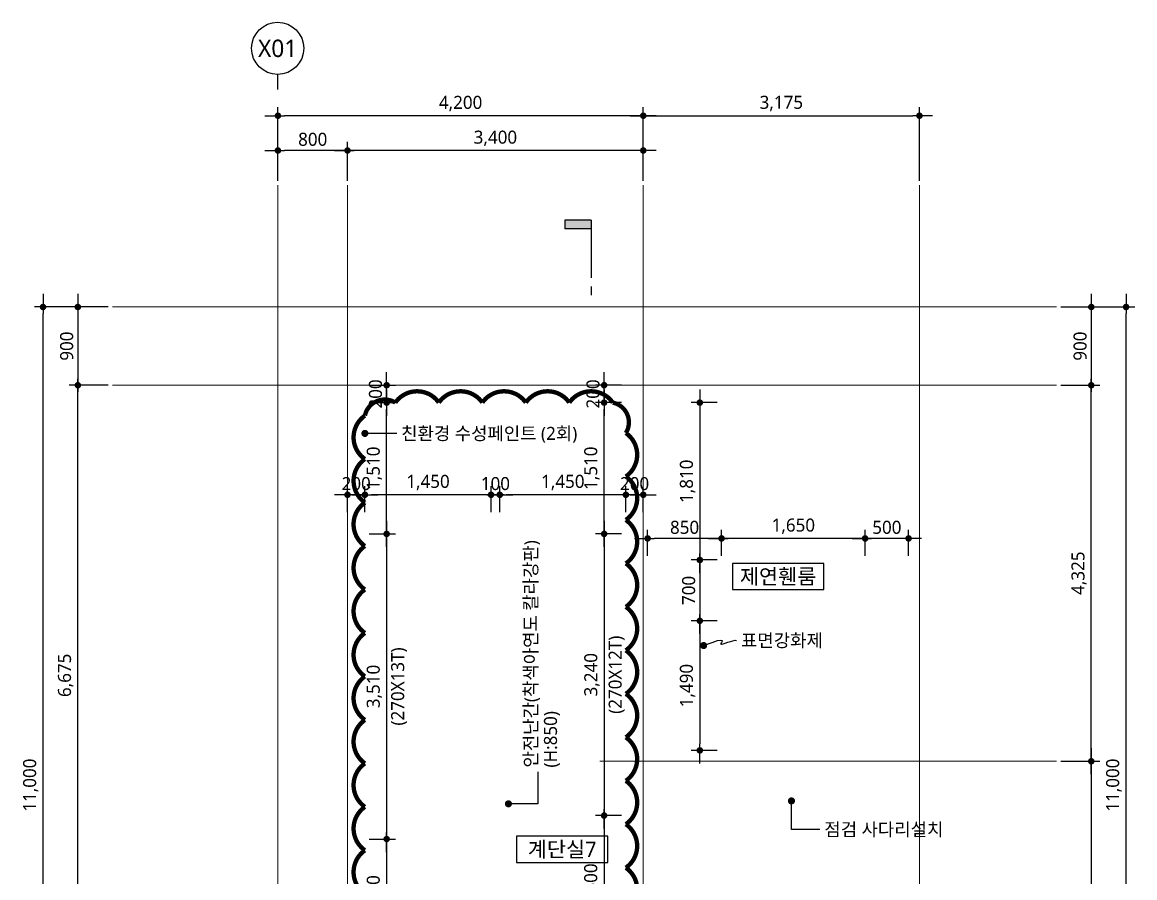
# Model space of a CAD drawing. Header units: millimetres. Extents: x 1467181 to 1850972, y 836037 to 895281.
# Drawn here: x 1552517 to 1565306, y 883404 to 893244 of the extents above; entities that cross this region are included whole.
import ezdxf
from ezdxf.enums import TextEntityAlignment as Align

# ---------------------------------------------------------------- set-up
doc = ezdxf.new("R2010")
doc.units = ezdxf.units.MM
doc.header["$MEASUREMENT"] = 0
doc.linetypes.add('CEN', pattern=[62, 60, -1, 0, -1])
doc.layers.get('0').update_dxf_attribs({"linetype": 'CONTINUOUS'})
for name, color, linetype, lineweight in [('A-AXIS-BUBL', 7, 'CONTINUOUS', 25), ('A-CNTL', 1, 'CEN', 15), ('A-DIMS', 7, 'CONTINUOUS', 25), ('A-MKXS-LEAD', 7, 'CONTINUOUS', 25), ('A-MKXS-MAK1', 3, 'CONTINUOUS', 25), ('A-MKXS-TEXT1', 3, 'CONTINUOUS', 25), ('A-MKXS-TEXT2', 7, 'CONTINUOUS', 25), ('A-MKXX-NAME', 3, 'CONTINUOUS', 25), ('A-MKXX-SYMB', 7, 'CONTINUOUS', 25), ('A-XXXX-TXT2', 3, 'CONTINUOUS', 25), ('REV-202205', 20, 'CONTINUOUS', 25)]:
    doc.layers.add(name, color=color, linetype=linetype, lineweight=lineweight)
doc.styles.add('HY울릉도L', font='')
doc.styles.add('돋움체', font='')
doc.styles.add('맑은고딕', font='malgun.ttf')
doc.styles.get('HY울릉도L').set_extended_font_data('HYwulM')
doc.styles.get('돋움체').set_extended_font_data('DotumChe')
doc.dimstyles.new('CDIM', dxfattribs={"dimtxt": 3, "dimasz": 1.5, "dimexe": 2, "dimexo": 1, "dimgap": 1, "dimtad": 1, "dimdec": 0, "dimrnd": 0.5, "dimzin": 0, "dimdsep": 32, "dimlunit": 6, "dimtxsty": 'HY울릉도L', "dimblk1": '_CIDOT', "dimblk2": '_CIDOT', "dimsah": 1, "dimcen": 5.5, "dimclrd": 2, "dimclre": 2, "dimclrt": 7, "dimadec": 0, "dimazin": 0, "dimtfac": 1, "dimtdec": 0, "dimtix": 1, "dimtmove": 2, "dimatfit": 1, "dimldrblk": '_CIDOT', "dimfxl": 1, "dimtolj": 1, "dimtzin": 0, "dimlwd": -1, "dimarcsym": 0})

# ---------------------------------------------------------------- blocks, each defined once
blk = doc.blocks.new('CORE 7- 단면')
at = {"layer": 'A-MKXS-MAK1'}
blk.add_hatch(color=256, dxfattribs=at).paths.add_polyline_path([(22637, 12898), (22637, 12998), (22937, 12998), (22937, 12898)])
h = blk.add_hatch(color=256, dxfattribs=at)
h.paths.add_polyline_path([(22442, -7), (22690, 241, 0.414214), (22690, -254)])
h.paths.add_polyline_path([(22690, 241), (22937, 488), (22937, 343, 0.198912)])
h.paths.add_polyline_path([(22690, -254, 0.198912), (22937, -357), (22937, -502)])
for p, q in [((22637, 12998), (22637, 12898)), ((22937, 12998), (22637, 12998)), ((22937, 12998), (22937, 12335)), ((22937, 12898), (22637, 12898)), ((22937, 12235), (22937, 12135)), ((22937, 1166), (22937, 1066)), ((22937, 966), (22937, -502)), ((22937, 488), (22442, -7)), ((22937, -502), (22442, -7))]:
    blk.add_line(p, q, dxfattribs=at)
blk.add_circle((22937, -7), 350, dxfattribs=at)
at = {"layer": 'A-MKXS-TEXT2', "style": '돋움체'}
for s, height, p in [('A-547', 140, (23065, 0)), ('1', 150, (22793, -2))]:
    blk.add_text(s, height=height, rotation=90, dxfattribs=at).set_placement(p, align=Align.MIDDLE)
blk = doc.blocks.new('_CIDOT')
at = {"color": 0, "linetype": 'ByBlock'}
blk.add_line((2, 0), (-1, 0), dxfattribs=at)
at = {"color": 0, "linetype": 'ByBlock', "const_width": 0.5}
blk.add_lwpolyline([(-0.25, 0, 1), (0.25, 0, 1)], format="xyb", close=True, dxfattribs=at)
blk = doc.blocks.new('*D68')
at = {"layer": 'A-DIMS', "lineweight": -2, "transparency": 16777216}
for p, q in [((1556256, 891419), (1556256, 891869)), ((1559656, 891419), (1559656, 891869))]:
    blk.add_line(p, q, dxfattribs=at)
at = {"layer": 'A-DIMS', "transparency": 16777216}
blk.add_line((1559581, 891769), (1556331, 891769), dxfattribs=at)
at = {"layer": 'A-DIMS', "transparency": 16777216, "xscale": 75, "yscale": 75, "zscale": 75, "rotation": 180}
blk.add_blockref('_CIDOT', (1556256, 891769), dxfattribs=at)
at = {"layer": 'A-DIMS', "transparency": 16777216, "xscale": 75, "yscale": 75, "zscale": 75}
blk.add_blockref('_CIDOT', (1559656, 891769), dxfattribs=at)
at = {"layer": 'A-DIMS', "color": 3, "transparency": 16777216, "insert": (1557956, 891909), "char_height": 150, "attachment_point": 5, "style": '맑은고딕'}
blk.add_mtext('\\A1;3,400', dxfattribs=at)
blk = doc.blocks.new('*D69')
at = {"layer": 'A-DIMS', "lineweight": -2, "transparency": 16777216}
for p, q in [((1553506, 889069), (1553056, 889069)), ((1553506, 882394), (1553056, 882394))]:
    blk.add_line(p, q, dxfattribs=at)
at = {"layer": 'A-DIMS', "transparency": 16777216}
blk.add_line((1553156, 882469), (1553156, 888994), dxfattribs=at)
at = {"layer": 'A-DIMS', "transparency": 16777216, "xscale": 75, "yscale": 75, "zscale": 75}
for p, rotation in [((1553156, 889069), 90), ((1553156, 882394), 270)]:
    blk.add_blockref('_CIDOT', p, dxfattribs=dict(at, rotation=rotation))
at = {"layer": 'A-DIMS', "color": 3, "transparency": 16777216, "insert": (1553016, 885732), "char_height": 150, "attachment_point": 5, "rotation": 90, "style": '맑은고딕'}
blk.add_mtext('\\A1;6,675', dxfattribs=at)
blk = doc.blocks.new('*D70')
at = {"layer": 'A-DIMS', "lineweight": -2, "transparency": 16777216}
for p, q in [((1555456, 891419), (1555456, 891869)), ((1556256, 891419), (1556256, 891869))]:
    blk.add_line(p, q, dxfattribs=at)
at = {"layer": 'A-DIMS', "transparency": 16777216}
blk.add_line((1556181, 891769), (1555531, 891769), dxfattribs=at)
at = {"layer": 'A-DIMS', "transparency": 16777216, "xscale": 75, "yscale": 75, "zscale": 75, "rotation": 180}
blk.add_blockref('_CIDOT', (1555456, 891769), dxfattribs=at)
at = {"layer": 'A-DIMS', "transparency": 16777216, "xscale": 75, "yscale": 75, "zscale": 75}
blk.add_blockref('_CIDOT', (1556256, 891769), dxfattribs=at)
at = {"layer": 'A-DIMS', "color": 3, "transparency": 16777216, "insert": (1555856, 891897), "char_height": 150, "attachment_point": 5, "style": '맑은고딕'}
blk.add_mtext('\\A1;800', dxfattribs=at)
blk = doc.blocks.new('*D71')
at = {"layer": 'A-DIMS', "lineweight": -2, "transparency": 16777216}
for p, q in [((1555456, 891419), (1555456, 892269)), ((1559656, 891419), (1559656, 892269))]:
    blk.add_line(p, q, dxfattribs=at)
at = {"layer": 'A-DIMS', "transparency": 16777216}
blk.add_line((1559581, 892169), (1555531, 892169), dxfattribs=at)
at = {"layer": 'A-DIMS', "transparency": 16777216, "xscale": 75, "yscale": 75, "zscale": 75, "rotation": 180}
blk.add_blockref('_CIDOT', (1555456, 892169), dxfattribs=at)
at = {"layer": 'A-DIMS', "transparency": 16777216, "xscale": 75, "yscale": 75, "zscale": 75}
blk.add_blockref('_CIDOT', (1559656, 892169), dxfattribs=at)
at = {"layer": 'A-DIMS', "color": 3, "transparency": 16777216, "insert": (1557556, 892309), "char_height": 150, "attachment_point": 5, "style": '맑은고딕'}
blk.add_mtext('\\A1;4,200', dxfattribs=at)
blk = doc.blocks.new('*D72')
at = {"layer": 'A-DIMS', "lineweight": -2, "transparency": 16777216}
for p, q in [((1553506, 889969), (1552656, 889969)), ((1553506, 878969), (1552656, 878969))]:
    blk.add_line(p, q, dxfattribs=at)
at = {"layer": 'A-DIMS', "transparency": 16777216}
blk.add_line((1552756, 879044), (1552756, 889894), dxfattribs=at)
at = {"layer": 'A-DIMS', "transparency": 16777216, "xscale": 75, "yscale": 75, "zscale": 75}
for p, rotation in [((1552756, 889969), 90), ((1552756, 878969), 270)]:
    blk.add_blockref('_CIDOT', p, dxfattribs=dict(at, rotation=rotation))
at = {"layer": 'A-DIMS', "color": 3, "transparency": 16777216, "insert": (1552615, 884469), "char_height": 150, "attachment_point": 5, "rotation": 90, "style": '맑은고딕'}
blk.add_mtext('\\A1;11,000', dxfattribs=at)
blk = doc.blocks.new('*D73')
at = {"layer": 'A-DIMS', "lineweight": -2, "transparency": 16777216}
for p, q in [((1553506, 889969), (1553056, 889969)), ((1553506, 889069), (1553056, 889069))]:
    blk.add_line(p, q, dxfattribs=at)
at = {"layer": 'A-DIMS', "transparency": 16777216}
blk.add_line((1553156, 889894), (1553156, 889144), dxfattribs=at)
at = {"layer": 'A-DIMS', "transparency": 16777216, "xscale": 75, "yscale": 75, "zscale": 75}
for p, rotation in [((1553156, 889969), 90), ((1553156, 889069), 270)]:
    blk.add_blockref('_CIDOT', p, dxfattribs=dict(at, rotation=rotation))
at = {"layer": 'A-DIMS', "color": 3, "transparency": 16777216, "insert": (1553028, 889519), "char_height": 150, "attachment_point": 5, "rotation": 90, "style": '맑은고딕'}
blk.add_mtext('\\A1;900', dxfattribs=at)
blk = doc.blocks.new('*D157')
at = {"layer": 'A-DIMS', "lineweight": -2, "transparency": 16777216}
for p, q in [((1559656, 891419), (1559656, 892269)), ((1562831, 891419), (1562831, 892269))]:
    blk.add_line(p, q, dxfattribs=at)
at = {"layer": 'A-DIMS', "transparency": 16777216}
blk.add_line((1559731, 892169), (1562756, 892169), dxfattribs=at)
at = {"layer": 'A-DIMS', "transparency": 16777216, "xscale": 75, "yscale": 75, "zscale": 75, "rotation": 180}
blk.add_blockref('_CIDOT', (1559656, 892169), dxfattribs=at)
at = {"layer": 'A-DIMS', "transparency": 16777216, "xscale": 75, "yscale": 75, "zscale": 75}
blk.add_blockref('_CIDOT', (1562831, 892169), dxfattribs=at)
at = {"layer": 'A-DIMS', "color": 3, "transparency": 16777216, "insert": (1561243, 892310), "char_height": 150, "attachment_point": 5, "style": '맑은고딕'}
blk.add_mtext('\\A1;3,175', dxfattribs=at)
blk = doc.blocks.new('*D158')
at = {"layer": 'A-DIMS', "lineweight": -2, "transparency": 16777216}
for p, q in [((1564456, 889069), (1564906, 889069)), ((1564456, 884744), (1564906, 884744))]:
    blk.add_line(p, q, dxfattribs=at)
at = {"layer": 'A-DIMS', "transparency": 16777216}
blk.add_line((1564806, 884819), (1564806, 888994), dxfattribs=at)
at = {"layer": 'A-DIMS', "transparency": 16777216, "xscale": 75, "yscale": 75, "zscale": 75}
for p, rotation in [((1564806, 889069), 90), ((1564806, 884744), 270)]:
    blk.add_blockref('_CIDOT', p, dxfattribs=dict(at, rotation=rotation))
at = {"layer": 'A-DIMS', "color": 3, "transparency": 16777216, "insert": (1564666, 886907), "char_height": 150, "attachment_point": 5, "rotation": 90, "style": '맑은고딕'}
blk.add_mtext('\\A1;4,325', dxfattribs=at)
blk = doc.blocks.new('*D159')
at = {"layer": 'A-DIMS', "lineweight": -2, "transparency": 16777216}
for p, q in [((1564456, 889969), (1565306, 889969)), ((1564456, 878969), (1565306, 878969))]:
    blk.add_line(p, q, dxfattribs=at)
at = {"layer": 'A-DIMS', "transparency": 16777216}
blk.add_line((1565206, 879044), (1565206, 889894), dxfattribs=at)
at = {"layer": 'A-DIMS', "transparency": 16777216, "xscale": 75, "yscale": 75, "zscale": 75}
for p, rotation in [((1565206, 889969), 90), ((1565206, 878969), 270)]:
    blk.add_blockref('_CIDOT', p, dxfattribs=dict(at, rotation=rotation))
at = {"layer": 'A-DIMS', "color": 3, "transparency": 16777216, "insert": (1565065, 884469), "char_height": 150, "attachment_point": 5, "rotation": 90, "style": '맑은고딕'}
blk.add_mtext('\\A1;11,000', dxfattribs=at)
blk = doc.blocks.new('*D160')
at = {"layer": 'A-DIMS', "lineweight": -2, "transparency": 16777216}
for p, q in [((1564456, 889969), (1564906, 889969)), ((1564456, 889069), (1564906, 889069))]:
    blk.add_line(p, q, dxfattribs=at)
at = {"layer": 'A-DIMS', "transparency": 16777216}
blk.add_line((1564806, 889894), (1564806, 889144), dxfattribs=at)
at = {"layer": 'A-DIMS', "transparency": 16777216, "xscale": 75, "yscale": 75, "zscale": 75}
for p, rotation in [((1564806, 889969), 90), ((1564806, 889069), 270)]:
    blk.add_blockref('_CIDOT', p, dxfattribs=dict(at, rotation=rotation))
at = {"layer": 'A-DIMS', "color": 3, "transparency": 16777216, "insert": (1564678, 889519), "char_height": 150, "attachment_point": 5, "rotation": 90, "style": '맑은고딕'}
blk.add_mtext('\\A1;900', dxfattribs=at)
blk = doc.blocks.new('*D161')
at = {"layer": 'A-DIMS', "lineweight": -2, "transparency": 16777216}
for p, q in [((1564456, 884744), (1564906, 884744)), ((1564456, 879469), (1564906, 879469))]:
    blk.add_line(p, q, dxfattribs=at)
at = {"layer": 'A-DIMS', "transparency": 16777216}
blk.add_line((1564806, 884669), (1564806, 879544), dxfattribs=at)
at = {"layer": 'A-DIMS', "transparency": 16777216, "xscale": 75, "yscale": 75, "zscale": 75}
for p, rotation in [((1564806, 884744), 90), ((1564806, 879469), 270)]:
    blk.add_blockref('_CIDOT', p, dxfattribs=dict(at, rotation=rotation))
at = {"layer": 'A-DIMS', "color": 3, "transparency": 16777216, "insert": (1564666, 882107), "char_height": 150, "attachment_point": 5, "rotation": 90, "style": '맑은고딕'}
blk.add_mtext('\\A1;5,275', dxfattribs=at)
blk = doc.blocks.new('*D265')
at = {"layer": 'A-DIMS', "lineweight": -2, "transparency": 16777216}
for p, q in [((1559406, 887359), (1559106, 887359)), ((1559406, 884119), (1559106, 884119))]:
    blk.add_line(p, q, dxfattribs=at)
at = {"layer": 'A-DIMS', "transparency": 16777216}
blk.add_line((1559206, 887284), (1559206, 884194), dxfattribs=at)
at = {"layer": 'A-DIMS', "transparency": 16777216, "xscale": 75, "yscale": 75, "zscale": 75}
for p, rotation in [((1559206, 887359), 90), ((1559206, 884119), 270)]:
    blk.add_blockref('_CIDOT', p, dxfattribs=dict(at, rotation=rotation))
at = {"layer": 'A-DIMS', "color": 3, "transparency": 16777216, "char_height": 150, "attachment_point": 5, "rotation": 90, "style": '맑은고딕'}
for s, insert in [('\\A1;(270X12T)', (1559349, 885739)), ('\\A1;3,240', (1559066, 885739))]:
    blk.add_mtext(s, dxfattribs=dict(at, insert=insert))
blk = doc.blocks.new('*D266')
at = {"layer": 'A-DIMS', "lineweight": -2, "transparency": 16777216}
for p, q in [((1559406, 888869), (1559106, 888869)), ((1559406, 887359), (1559106, 887359))]:
    blk.add_line(p, q, dxfattribs=at)
at = {"layer": 'A-DIMS', "transparency": 16777216}
blk.add_line((1559206, 887434), (1559206, 888794), dxfattribs=at)
at = {"layer": 'A-DIMS', "transparency": 16777216, "xscale": 75, "yscale": 75, "zscale": 75}
for p, rotation in [((1559206, 888869), 90), ((1559206, 887359), 270)]:
    blk.add_blockref('_CIDOT', p, dxfattribs=dict(at, rotation=rotation))
at = {"layer": 'A-DIMS', "color": 3, "transparency": 16777216, "insert": (1559065, 888114), "char_height": 150, "attachment_point": 5, "rotation": 90, "style": '맑은고딕'}
blk.add_mtext('\\A1;1,510', dxfattribs=at)
blk = doc.blocks.new('*D267')
at = {"layer": 'A-DIMS', "transparency": 16777216}
for p, q in [((1559206, 889144), (1559206, 889219)), ((1559206, 888869), (1559206, 889069)), ((1559206, 888794), (1559206, 888719))]:
    blk.add_line(p, q, dxfattribs=at)
at = {"layer": 'A-DIMS', "lineweight": -2, "transparency": 16777216}
for p, q in [((1559406, 889069), (1559106, 889069)), ((1559406, 888869), (1559106, 888869))]:
    blk.add_line(p, q, dxfattribs=at)
at = {"layer": 'A-DIMS', "transparency": 16777216, "xscale": 75, "yscale": 75, "zscale": 75}
for p, rotation in [((1559206, 889069), 270), ((1559206, 888869), 90)]:
    blk.add_blockref('_CIDOT', p, dxfattribs=dict(at, rotation=rotation))
at = {"layer": 'A-DIMS', "color": 3, "transparency": 16777216, "insert": (1559078, 888969), "char_height": 150, "attachment_point": 5, "rotation": 90, "style": '맑은고딕'}
blk.add_mtext('\\A1;200', dxfattribs=at)
blk = doc.blocks.new('*D268')
at = {"layer": 'A-DIMS', "lineweight": -2, "transparency": 16777216}
for p, q in [((1558006, 887609), (1558006, 887909)), ((1559456, 887609), (1559456, 887909))]:
    blk.add_line(p, q, dxfattribs=at)
at = {"layer": 'A-DIMS', "transparency": 16777216}
blk.add_line((1559381, 887809), (1558081, 887809), dxfattribs=at)
at = {"layer": 'A-DIMS', "transparency": 16777216, "xscale": 75, "yscale": 75, "zscale": 75, "rotation": 180}
blk.add_blockref('_CIDOT', (1558006, 887809), dxfattribs=at)
at = {"layer": 'A-DIMS', "transparency": 16777216, "xscale": 75, "yscale": 75, "zscale": 75}
blk.add_blockref('_CIDOT', (1559456, 887809), dxfattribs=at)
at = {"layer": 'A-DIMS', "color": 3, "transparency": 16777216, "insert": (1558731, 887950), "char_height": 150, "attachment_point": 5, "style": '맑은고딕'}
blk.add_mtext('\\A1;1,450', dxfattribs=at)
blk = doc.blocks.new('*D269')
at = {"layer": 'A-DIMS', "transparency": 16777216}
for p, q in [((1559381, 887809), (1559306, 887809)), ((1559656, 887809), (1559456, 887809)), ((1559731, 887809), (1559806, 887809))]:
    blk.add_line(p, q, dxfattribs=at)
at = {"layer": 'A-DIMS', "lineweight": -2, "transparency": 16777216}
for p, q in [((1559456, 887609), (1559456, 887909)), ((1559656, 887609), (1559656, 887909))]:
    blk.add_line(p, q, dxfattribs=at)
at = {"layer": 'A-DIMS', "transparency": 16777216, "xscale": 75, "yscale": 75, "zscale": 75}
blk.add_blockref('_CIDOT', (1559456, 887809), dxfattribs=at)
at = {"layer": 'A-DIMS', "transparency": 16777216, "xscale": 75, "yscale": 75, "zscale": 75, "rotation": 180}
blk.add_blockref('_CIDOT', (1559656, 887809), dxfattribs=at)
at = {"layer": 'A-DIMS', "color": 3, "transparency": 16777216, "insert": (1559556, 887937), "char_height": 150, "attachment_point": 5, "style": '맑은고딕'}
blk.add_mtext('\\A1;200', dxfattribs=at)
blk = doc.blocks.new('*D270')
at = {"layer": 'A-DIMS', "lineweight": -2, "transparency": 16777216}
for p, q in [((1556456, 887609), (1556456, 887909)), ((1557906, 887609), (1557906, 887909))]:
    blk.add_line(p, q, dxfattribs=at)
at = {"layer": 'A-DIMS', "transparency": 16777216}
blk.add_line((1557831, 887809), (1556531, 887809), dxfattribs=at)
at = {"layer": 'A-DIMS', "transparency": 16777216, "xscale": 75, "yscale": 75, "zscale": 75, "rotation": 180}
blk.add_blockref('_CIDOT', (1556456, 887809), dxfattribs=at)
at = {"layer": 'A-DIMS', "transparency": 16777216, "xscale": 75, "yscale": 75, "zscale": 75}
blk.add_blockref('_CIDOT', (1557906, 887809), dxfattribs=at)
at = {"layer": 'A-DIMS', "color": 3, "transparency": 16777216, "insert": (1557181, 887950), "char_height": 150, "attachment_point": 5, "style": '맑은고딕'}
blk.add_mtext('\\A1;1,450', dxfattribs=at)
blk = doc.blocks.new('*D271')
at = {"layer": 'A-DIMS', "transparency": 16777216}
for p, q in [((1557831, 887809), (1557756, 887809)), ((1558006, 887809), (1557906, 887809)), ((1558081, 887809), (1558156, 887809))]:
    blk.add_line(p, q, dxfattribs=at)
at = {"layer": 'A-DIMS', "lineweight": -2, "transparency": 16777216}
for p, q in [((1557906, 887609), (1557906, 887909)), ((1558006, 887609), (1558006, 887909))]:
    blk.add_line(p, q, dxfattribs=at)
at = {"layer": 'A-DIMS', "transparency": 16777216, "xscale": 75, "yscale": 75, "zscale": 75}
blk.add_blockref('_CIDOT', (1557906, 887809), dxfattribs=at)
at = {"layer": 'A-DIMS', "transparency": 16777216, "xscale": 75, "yscale": 75, "zscale": 75, "rotation": 180}
blk.add_blockref('_CIDOT', (1558006, 887809), dxfattribs=at)
at = {"layer": 'A-DIMS', "color": 3, "transparency": 16777216, "insert": (1557956, 887937), "char_height": 150, "attachment_point": 5, "style": '맑은고딕'}
blk.add_mtext('\\A1;100', dxfattribs=at)
blk = doc.blocks.new('*D272')
at = {"layer": 'A-DIMS', "transparency": 16777216}
for p, q in [((1556181, 887809), (1556106, 887809)), ((1556456, 887809), (1556256, 887809)), ((1556531, 887809), (1556606, 887809))]:
    blk.add_line(p, q, dxfattribs=at)
at = {"layer": 'A-DIMS', "lineweight": -2, "transparency": 16777216}
for p, q in [((1556256, 887609), (1556256, 887909)), ((1556456, 887609), (1556456, 887909))]:
    blk.add_line(p, q, dxfattribs=at)
at = {"layer": 'A-DIMS', "transparency": 16777216, "xscale": 75, "yscale": 75, "zscale": 75}
blk.add_blockref('_CIDOT', (1556256, 887809), dxfattribs=at)
at = {"layer": 'A-DIMS', "transparency": 16777216, "xscale": 75, "yscale": 75, "zscale": 75, "rotation": 180}
blk.add_blockref('_CIDOT', (1556456, 887809), dxfattribs=at)
at = {"layer": 'A-DIMS', "color": 3, "transparency": 16777216, "insert": (1556356, 887937), "char_height": 150, "attachment_point": 5, "style": '맑은고딕'}
blk.add_mtext('\\A1;200', dxfattribs=at)
blk = doc.blocks.new('*D273')
at = {"layer": 'A-DIMS', "lineweight": -2, "transparency": 16777216}
for p, q in [((1556506, 887359), (1556806, 887359)), ((1556506, 883849), (1556806, 883849))]:
    blk.add_line(p, q, dxfattribs=at)
at = {"layer": 'A-DIMS', "transparency": 16777216}
blk.add_line((1556706, 887284), (1556706, 883924), dxfattribs=at)
at = {"layer": 'A-DIMS', "transparency": 16777216, "xscale": 75, "yscale": 75, "zscale": 75}
for p, rotation in [((1556706, 887359), 90), ((1556706, 883849), 270)]:
    blk.add_blockref('_CIDOT', p, dxfattribs=dict(at, rotation=rotation))
at = {"layer": 'A-DIMS', "color": 3, "transparency": 16777216, "char_height": 150, "attachment_point": 5, "rotation": 90, "style": '맑은고딕'}
for s, insert in [('\\A1;(270X13T)', (1556849, 885604)), ('\\A1;3,510', (1556565, 885604))]:
    blk.add_mtext(s, dxfattribs=dict(at, insert=insert))
blk = doc.blocks.new('*D274')
at = {"layer": 'A-DIMS', "lineweight": -2, "transparency": 16777216}
for p, q in [((1556506, 888869), (1556806, 888869)), ((1556506, 887359), (1556806, 887359))]:
    blk.add_line(p, q, dxfattribs=at)
at = {"layer": 'A-DIMS', "transparency": 16777216}
blk.add_line((1556706, 887434), (1556706, 888794), dxfattribs=at)
at = {"layer": 'A-DIMS', "transparency": 16777216, "xscale": 75, "yscale": 75, "zscale": 75}
for p, rotation in [((1556706, 888869), 90), ((1556706, 887359), 270)]:
    blk.add_blockref('_CIDOT', p, dxfattribs=dict(at, rotation=rotation))
at = {"layer": 'A-DIMS', "color": 3, "transparency": 16777216, "insert": (1556565, 888114), "char_height": 150, "attachment_point": 5, "rotation": 90, "style": '맑은고딕'}
blk.add_mtext('\\A1;1,510', dxfattribs=at)
blk = doc.blocks.new('*D275')
at = {"layer": 'A-DIMS', "lineweight": -2, "transparency": 16777216}
for p, q in [((1556506, 883849), (1556806, 883849)), ((1556506, 882519), (1556806, 882519))]:
    blk.add_line(p, q, dxfattribs=at)
at = {"layer": 'A-DIMS', "transparency": 16777216}
blk.add_line((1556706, 883774), (1556706, 882594), dxfattribs=at)
at = {"layer": 'A-DIMS', "transparency": 16777216, "xscale": 75, "yscale": 75, "zscale": 75}
for p, rotation in [((1556706, 883849), 90), ((1556706, 882519), 270)]:
    blk.add_blockref('_CIDOT', p, dxfattribs=dict(at, rotation=rotation))
at = {"layer": 'A-DIMS', "color": 3, "transparency": 16777216, "insert": (1556565, 883184), "char_height": 150, "attachment_point": 5, "rotation": 90, "style": '맑은고딕'}
blk.add_mtext('\\A1;1,330', dxfattribs=at)
blk = doc.blocks.new('*D276')
at = {"layer": 'A-DIMS', "transparency": 16777216}
for p, q in [((1556706, 889144), (1556706, 889219)), ((1556706, 888869), (1556706, 889069)), ((1556706, 888794), (1556706, 888719))]:
    blk.add_line(p, q, dxfattribs=at)
at = {"layer": 'A-DIMS', "lineweight": -2, "transparency": 16777216}
for p, q in [((1556506, 889069), (1556806, 889069)), ((1556506, 888869), (1556806, 888869))]:
    blk.add_line(p, q, dxfattribs=at)
at = {"layer": 'A-DIMS', "transparency": 16777216, "xscale": 75, "yscale": 75, "zscale": 75}
for p, rotation in [((1556706, 889069), 270), ((1556706, 888869), 90)]:
    blk.add_blockref('_CIDOT', p, dxfattribs=dict(at, rotation=rotation))
at = {"layer": 'A-DIMS', "color": 3, "transparency": 16777216, "insert": (1556578, 888969), "char_height": 150, "attachment_point": 5, "rotation": 90, "style": '맑은고딕'}
blk.add_mtext('\\A1;200', dxfattribs=at)
blk = doc.blocks.new('*D264')
at = {"layer": 'A-DIMS', "lineweight": -2, "transparency": 16777216}
for p, q in [((1559406, 884119), (1559106, 884119)), ((1559406, 882519), (1559106, 882519))]:
    blk.add_line(p, q, dxfattribs=at)
at = {"layer": 'A-DIMS', "transparency": 16777216}
blk.add_line((1559206, 884044), (1559206, 882594), dxfattribs=at)
at = {"layer": 'A-DIMS', "transparency": 16777216, "xscale": 75, "yscale": 75, "zscale": 75}
for p, rotation in [((1559206, 884119), 90), ((1559206, 882519), 270)]:
    blk.add_blockref('_CIDOT', p, dxfattribs=dict(at, rotation=rotation))
at = {"layer": 'A-DIMS', "color": 3, "transparency": 16777216, "insert": (1559065, 883319), "char_height": 150, "attachment_point": 5, "rotation": 90, "style": '맑은고딕'}
blk.add_mtext('\\A1;1,600', dxfattribs=at)
blk = doc.blocks.new('*D871')
at = {"layer": 'A-DIMS', "lineweight": -2, "transparency": 16777216}
for p, q in [((1560506, 888869), (1560206, 888869)), ((1560506, 887059), (1560206, 887059))]:
    blk.add_line(p, q, dxfattribs=at)
at = {"layer": 'A-DIMS', "transparency": 16777216}
blk.add_line((1560306, 888794), (1560306, 887134), dxfattribs=at)
at = {"layer": 'A-DIMS', "transparency": 16777216, "xscale": 75, "yscale": 75, "zscale": 75}
for p, rotation in [((1560306, 888869), 90), ((1560306, 887059), 270)]:
    blk.add_blockref('_CIDOT', p, dxfattribs=dict(at, rotation=rotation))
at = {"layer": 'A-DIMS', "color": 3, "transparency": 16777216, "insert": (1560165, 887964), "char_height": 150, "attachment_point": 5, "rotation": 90, "style": '맑은고딕'}
blk.add_mtext('\\A1;1,810', dxfattribs=at)
blk = doc.blocks.new('*D872')
at = {"layer": 'A-DIMS', "lineweight": -2, "transparency": 16777216}
for p, q in [((1560506, 887059), (1560206, 887059)), ((1560506, 886359), (1560206, 886359))]:
    blk.add_line(p, q, dxfattribs=at)
at = {"layer": 'A-DIMS', "transparency": 16777216}
blk.add_line((1560306, 886984), (1560306, 886434), dxfattribs=at)
at = {"layer": 'A-DIMS', "transparency": 16777216, "xscale": 75, "yscale": 75, "zscale": 75}
for p, rotation in [((1560306, 887059), 90), ((1560306, 886359), 270)]:
    blk.add_blockref('_CIDOT', p, dxfattribs=dict(at, rotation=rotation))
at = {"layer": 'A-DIMS', "color": 3, "transparency": 16777216, "insert": (1560178, 886709), "char_height": 150, "attachment_point": 5, "rotation": 90, "style": '맑은고딕'}
blk.add_mtext('\\A1;700', dxfattribs=at)
blk = doc.blocks.new('*D873')
at = {"layer": 'A-DIMS', "lineweight": -2, "transparency": 16777216}
for p, q in [((1560506, 886359), (1560206, 886359)), ((1560506, 884869), (1560206, 884869))]:
    blk.add_line(p, q, dxfattribs=at)
at = {"layer": 'A-DIMS', "transparency": 16777216}
blk.add_line((1560306, 886284), (1560306, 884944), dxfattribs=at)
at = {"layer": 'A-DIMS', "transparency": 16777216, "xscale": 75, "yscale": 75, "zscale": 75}
for p, rotation in [((1560306, 886359), 90), ((1560306, 884869), 270)]:
    blk.add_blockref('_CIDOT', p, dxfattribs=dict(at, rotation=rotation))
at = {"layer": 'A-DIMS', "color": 3, "transparency": 16777216, "insert": (1560165, 885614), "char_height": 150, "attachment_point": 5, "rotation": 90, "style": '맑은고딕'}
blk.add_mtext('\\A1;1,490', dxfattribs=at)
blk = doc.blocks.new('*D874')
at = {"layer": 'A-DIMS', "lineweight": -2, "transparency": 16777216}
for p, q in [((1562206, 887107), (1562206, 887407)), ((1562706, 887107), (1562706, 887407))]:
    blk.add_line(p, q, dxfattribs=at)
at = {"layer": 'A-DIMS', "transparency": 16777216}
blk.add_line((1562631, 887307), (1562281, 887307), dxfattribs=at)
at = {"layer": 'A-DIMS', "transparency": 16777216, "xscale": 75, "yscale": 75, "zscale": 75, "rotation": 180}
blk.add_blockref('_CIDOT', (1562206, 887307), dxfattribs=at)
at = {"layer": 'A-DIMS', "transparency": 16777216, "xscale": 75, "yscale": 75, "zscale": 75}
blk.add_blockref('_CIDOT', (1562706, 887307), dxfattribs=at)
at = {"layer": 'A-DIMS', "color": 3, "transparency": 16777216, "insert": (1562456, 887434), "char_height": 150, "attachment_point": 5, "style": '맑은고딕'}
blk.add_mtext('\\A1;500', dxfattribs=at)
blk = doc.blocks.new('*D875')
at = {"layer": 'A-DIMS', "lineweight": -2, "transparency": 16777216}
for p, q in [((1560556, 887107), (1560556, 887407)), ((1562206, 887107), (1562206, 887407))]:
    blk.add_line(p, q, dxfattribs=at)
at = {"layer": 'A-DIMS', "transparency": 16777216}
blk.add_line((1562131, 887307), (1560631, 887307), dxfattribs=at)
at = {"layer": 'A-DIMS', "transparency": 16777216, "xscale": 75, "yscale": 75, "zscale": 75, "rotation": 180}
blk.add_blockref('_CIDOT', (1560556, 887307), dxfattribs=at)
at = {"layer": 'A-DIMS', "transparency": 16777216, "xscale": 75, "yscale": 75, "zscale": 75}
blk.add_blockref('_CIDOT', (1562206, 887307), dxfattribs=at)
at = {"layer": 'A-DIMS', "color": 3, "transparency": 16777216, "insert": (1561381, 887447), "char_height": 150, "attachment_point": 5, "style": '맑은고딕'}
blk.add_mtext('\\A1;1,650', dxfattribs=at)
blk = doc.blocks.new('*D876')
at = {"layer": 'A-DIMS', "lineweight": -2, "transparency": 16777216}
for p, q in [((1559706, 887107), (1559706, 887407)), ((1560556, 887107), (1560556, 887407))]:
    blk.add_line(p, q, dxfattribs=at)
at = {"layer": 'A-DIMS', "transparency": 16777216}
blk.add_line((1560481, 887307), (1559781, 887307), dxfattribs=at)
at = {"layer": 'A-DIMS', "transparency": 16777216, "xscale": 75, "yscale": 75, "zscale": 75, "rotation": 180}
blk.add_blockref('_CIDOT', (1559706, 887307), dxfattribs=at)
at = {"layer": 'A-DIMS', "transparency": 16777216, "xscale": 75, "yscale": 75, "zscale": 75}
blk.add_blockref('_CIDOT', (1560556, 887307), dxfattribs=at)
at = {"layer": 'A-DIMS', "color": 3, "transparency": 16777216, "insert": (1560131, 887434), "char_height": 150, "attachment_point": 5, "style": '맑은고딕'}
blk.add_mtext('\\A1;850', dxfattribs=at)

msp = doc.modelspace()

# ---------------------------------------------------------------- linework, layer by layer
at = {"layer": 'A-AXIS-BUBL', "ltscale": 0.2}
msp.add_line((1555455.7, 892469.4), (1555455.7, 892644.4), dxfattribs=at)
msp.add_circle((1555452.8, 892944.4), 300, dxfattribs=at)
at = {"layer": 'A-CNTL'}
for p, q in [((1555455.7, 877469.4), (1555455.7, 891369.4)), ((1556255.7, 877469.4), (1556255.7, 891369.4)), ((1559655.7, 877469.4), (1559655.7, 891369.4)), ((1562830.7, 877469.4), (1562830.7, 891369.4)), ((1553555.7, 889969.4), (1564405.7, 889969.4)), ((1553555.7, 889069.4), (1564405.7, 889069.4)), ((1559155.7, 884744.4), (1564405.7, 884744.4))]:
    msp.add_line(p, q, dxfattribs=at)
at = {"layer": 'A-MKXS-LEAD', "const_width": 40}
for points in [[(1556434.9, 888516.9, 1), (1556476.3, 888512.7, 1)], [(1560328.7, 886076.9, 1), (1560370.2, 886072.7, 1)], [(1558107.8, 884233.6, -1), (1558103.7, 884275.1, -1)], [(1561338.5, 884290.1, 1), (1561380, 884285.9, 1)]]:
    msp.add_lwpolyline(points, format="xyb", close=True, dxfattribs=at)
at = {"layer": 'A-MKXS-LEAD'}
for points in [[(1556822.6, 888514.8), (1556455.6, 888514.8), (1556455.6, 888514.8)], [(1560348.6, 886074.5), (1560446.3, 886111.4), (1560510, 886131.3), (1560546.3, 886137.7), (1560561.7, 886134.2), (1560562.8, 886124.3), (1560556.3, 886111.5), (1560548.8, 886099.3), (1560546.9, 886091.3), (1560555.5, 886089.9), (1560573.6, 886094.3), (1560598.5, 886102.5), (1560627.4, 886112.6), (1560657.6, 886122.7), (1560686.4, 886130.9), (1560711.1, 886135.2), (1560729, 886133.8)], [(1558445.1, 884621.4), (1558445.1, 884254.4), (1558105.8, 884254.4)], [(1561687.3, 883959.9), (1561359.2, 883959.9), (1561359.2, 883959.9), (1561359.2, 884288), (1561359.2, 884288)]]:
    msp.add_lwpolyline(points, dxfattribs=at)
at = {"layer": 'A-MKXX-SYMB'}
for points in [[(1561730.7, 887019.4), (1560680.7, 887019.4), (1560680.7, 886719.4), (1561730.7, 886719.4)], [(1559248, 883881.2), (1558198, 883881.2), (1558198, 883581.2), (1559248, 883581.2)]]:
    msp.add_lwpolyline(points, close=True, dxfattribs=at)
at = {"layer": 'REV-202205', "const_width": 50}
msp.add_lwpolyline([(1559455.7, 883019.4, 0.5205671), (1559455.7, 883519.4, 0.5205671), (1559455.7, 884019.4, 0.5205671), (1559455.7, 884519.4, 0.5205671), (1559455.7, 885019.4, 0.5205671), (1559455.7, 885519.4, 0.5205671), (1559455.7, 886019.4, 0.5205671), (1559455.7, 886519.4, 0.5205671), (1559455.7, 887019.4, 0.5205671), (1559455.7, 887519.4, 0.5205671), (1559455.7, 888019.4, 0.5205671), (1559455.7, 888519.4, 0.5205671), (1559305.7, 888869.4, 0.5205671), (1558805.7, 888869.4, 0.5205671), (1558305.7, 888869.4, 0.5205671), (1557805.7, 888869.4, 0.5205671), (1557305.7, 888869.4, 0.5205671), (1556805.7, 888869.4, 0.5205671), (1556455.7, 888719.4, 0.5205671), (1556455.7, 888219.4, 0.5205671), (1556455.7, 887719.4, 0.5205671), (1556455.7, 887219.4, 0.5205671), (1556455.7, 886719.4, 0.5205671), (1556455.7, 886219.4, 0.5205671), (1556455.7, 885719.4, 0.5205671), (1556455.7, 885219.4, 0.5205671), (1556455.7, 884719.4, 0.5205671), (1556455.7, 884219.4, 0.5205671), (1556455.7, 883719.4, 0.5205671), (1556455.7, 883219.4, 0.5205671)], format="xyb", dxfattribs=at)

# ---------------------------------------------------------------- block references
at = {"layer": 'A-DIMS'}
msp.add_blockref('CORE 7- 단면', (1536118.4, 877971), dxfattribs=at)

# ---------------------------------------------------------------- texts
at = {"layer": 'A-MKXS-TEXT1', "style": '맑은고딕'}
for s, p in [('친환경 수성페인트 (2회)', (1556872.6, 888514.8)), ('표면강화제', (1560779, 886133.8)), ('점검 사다리설치', (1561737.3, 883959.9))]:
    msp.add_text(s, height=150, dxfattribs=at).set_placement(p, align=Align.MIDDLE_LEFT)
for s, p in [('안전난간(착색아연도 칼라강판)', (1558361.7, 884671.4)), ('(H:850)', (1558589.2, 884671.4))]:
    msp.add_text(s, height=150, rotation=90, dxfattribs=at).set_placement(p, align=Align.MIDDLE_LEFT)
at = {"layer": 'A-MKXX-NAME', "style": '맑은고딕'}
for s, p in [('제연휀룸', (1561205.7, 886869.4)), ('계단실7', (1558723, 883731.2))]:
    msp.add_text(s, height=175, dxfattribs=at).set_placement(p, align=Align.MIDDLE_CENTER)
at = {"layer": 'A-XXXX-TXT2', "ltscale": 0.2, "style": '맑은고딕'}
msp.add_text('X01', height=200, dxfattribs=at).set_placement((1555452.8, 892944.4), align=Align.MIDDLE)

# ---------------------------------------------------------------- dimensions: what is measured, and where the dimension line sits
at = {"layer": 'A-DIMS'}
for base, p1, p2, angle, picture, middle in [((1555455.7, 892169.4), (1559655.7, 891369.4), (1555455.7, 891369.4), 180, '*D71', (1557555.7, 892309.4)), ((1562830.7, 892169.4), (1559655.7, 891369.4), (1562830.7, 891369.4), 0, '*D157', (1561243.2, 892309.8)), ((1555455.7, 891769.4), (1556255.7, 891369.4), (1555455.7, 891369.4), 180, '*D70', (1555855.7, 891896.9)), ((1556255.7, 891769.4), (1559655.7, 891369.4), (1556255.7, 891369.4), 180, '*D68', (1557955.7, 891909.4)), ((1552755.7, 889969.4), (1553555.7, 878969.4), (1553555.7, 889969.4), 270, '*D72', (1552615.3, 884469.4)), ((1553155.7, 889069.4), (1553555.7, 889969.4), (1553555.7, 889069.4), 90, '*D73', (1553028.2, 889519.4)), ((1565205.7, 889969.4), (1564405.7, 878969.4), (1564405.7, 889969.4), 270, '*D159', (1565065.3, 884469.4)), ((1564805.7, 889069.4), (1564405.7, 889969.4), (1564405.7, 889069.4), 90, '*D160', (1564678.2, 889519.4)), ((1553155.7, 889069.4), (1553555.7, 882394.4), (1553555.7, 889069.4), 270, '*D69', (1553015.7, 885731.9)), ((1556705.7, 889069.4), (1556455.7, 888869.4), (1556455.7, 889069.4), 90, '*D276', (1556578.2, 888969.4)), ((1559205.7, 889069.4), (1559455.7, 888869.4), (1559455.7, 889069.4), 90, '*D267', (1559078.2, 888969.4)), ((1564805.7, 889069.4), (1564405.7, 884744.4), (1564405.7, 889069.4), 270, '*D158', (1564665.7, 886906.9)), ((1556705.7, 888869.4), (1556455.7, 887359.4), (1556455.7, 888869.4), 90, '*D274', (1556565.2, 888114.4)), ((1559205.7, 888869.4), (1559455.7, 887359.4), (1559455.7, 888869.4), 90, '*D266', (1559065.3, 888114.4)), ((1564805.7, 879469.4), (1564405.7, 884744.4), (1564405.7, 879469.4), 90, '*D161', (1564665.7, 882106.9))]:
    dim = msp.add_linear_dim(base=base, p1=p1, p2=p2, angle=angle, dimstyle='CDIM', override={"dimscale": 50, "dimtxsty": '맑은고딕', "dimclrd": 256, "dimclre": 256, "dimclrt": 3}, dxfattribs=at)
    dim.commit()
    dim.dimension.update_dxf_attribs({"geometry": picture, "text_midpoint": middle})
for base, p1, p2, text, picture, middle in [((1560305.6, 887059.4), (1560555.6, 888869.4), (1560555.6, 887059.4), '<>\\X', '*D871', (1560305.6, 887964.4)), ((1556705.7, 883849.4), (1556455.7, 887359.4), (1556455.7, 883849.4), '<>\\X(270X13T)', '*D273', (1556705.7, 885604.4)), ((1559205.7, 884119.4), (1559455.7, 887359.4), (1559455.7, 884119.4), '<>\\X(270X12T)', '*D265', (1559205.7, 885739.4)), ((1560305.7, 886359.4), (1560555.7, 887059.4), (1560555.7, 886359.4), '<>\\X', '*D872', (1560305.7, 886709.4)), ((1560305.7, 884869.4), (1560555.7, 886359.4), (1560555.7, 884869.4), '<>\\X', '*D873', (1560305.7, 885614.4)), ((1559205.7, 882519.4), (1559455.7, 884119.4), (1559455.7, 882519.4), '<>\\X', '*D264', (1559205.7, 883319.4)), ((1556705.7, 882519.4), (1556455.7, 883849.4), (1556455.7, 882519.4), '<>\\X', '*D275', (1556705.7, 883184.4))]:
    dim = msp.add_linear_dim(base=base, p1=p1, p2=p2, angle=90, text=text, dimstyle='CDIM', override={"dimscale": 50, "dimtxsty": '맑은고딕', "dimclrd": 256, "dimclre": 256, "dimclrt": 3}, dxfattribs=at)
    dim.commit()
    dim.dimension.update_dxf_attribs({"geometry": picture, "text_midpoint": middle})
for base, p1, p2, picture, middle in [((1556255.7, 887809.4), (1556455.7, 887559.4), (1556255.7, 887559.4), '*D272', (1556355.7, 887936.9)), ((1556455.7, 887809.4), (1557905.7, 887559.4), (1556455.7, 887559.4), '*D270', (1557180.7, 887949.8)), ((1557905.7, 887809.4), (1558005.7, 887559.4), (1557905.7, 887559.4), '*D271', (1557955.7, 887937.3)), ((1558005.7, 887809.4), (1559455.7, 887559.4), (1558005.7, 887559.4), '*D268', (1558730.7, 887949.8)), ((1559455.7, 887809.4), (1559655.7, 887559.4), (1559455.7, 887559.4), '*D269', (1559555.7, 887936.9))]:
    dim = msp.add_linear_dim(base=base, p1=p1, p2=p2, dimstyle='CDIM', override={"dimscale": 50, "dimtxsty": '맑은고딕', "dimclrd": 256, "dimclre": 256, "dimclrt": 3}, dxfattribs=at)
    dim.commit()
    dim.dimension.update_dxf_attribs({"geometry": picture, "text_midpoint": middle})
for base, p1, p2, picture, middle in [((1559705.7, 887306.9), (1560555.7, 887056.9), (1559705.7, 887056.9), '*D876', (1560130.7, 887306.9)), ((1560555.7, 887306.9), (1562205.7, 887056.9), (1560555.7, 887056.9), '*D875', (1561380.7, 887306.9)), ((1562205.7, 887307), (1562705.7, 887057), (1562205.7, 887057), '*D874', (1562455.7, 887307))]:
    dim = msp.add_linear_dim(base=base, p1=p1, p2=p2, text='<>\\X', dimstyle='CDIM', override={"dimscale": 50, "dimtxsty": '맑은고딕', "dimclrd": 256, "dimclre": 256, "dimclrt": 3}, dxfattribs=at)
    dim.commit()
    dim.dimension.update_dxf_attribs({"geometry": picture, "text_midpoint": middle})

doc.saveas('drawing.dxf')
